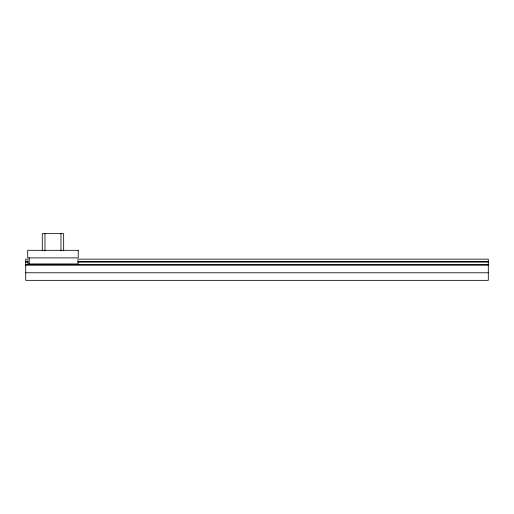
<?xml version="1.0" encoding="UTF-8"?>
<svg xmlns="http://www.w3.org/2000/svg" width="514" height="514" viewBox="0 0 514 514"><rect width="100%" height="100%" fill="white"/><g stroke="black" fill="none" stroke-linecap="round" stroke-linejoin="round"><path stroke-width="0.77" d="M28.109 259.146L25.7 259.146L25.7 280.355L488.294 280.355L488.3 259.146L77.601 259.146M25.7 261.607L28.109 261.607M77.903 261.607L488.3 261.607M25.7 262.114L28.109 262.114M77.903 262.114L488.3 262.114M27.724 263.945L78.218 263.945M25.7 264.575L488.3 264.575M25.7 265.205L488.3 265.205M25.706 272.78L488.294 272.78M78.224 261.292L78.224 262.391M63.652 250.928L63.652 233.645L42.289 233.645L42.289 250.928M60.98 233.645L60.98 250.928M44.962 233.645L44.962 250.928M29.234 257.887L29.234 263.945M27.717 261.292L27.717 262.429M27.782 261.292A2.416 1.709 0 0 1 28.013 260.392M28.032 263.316A2.011 1.426 0 0 1 27.91 262.455M77.858 260.335A2.011 1.426 0 0 1 78.032 261.266M78.025 262.423A2.062 1.458 0 0 1 77.865 263.386M78.218 250.312L27.724 250.312L27.717 257.887L78.218 257.887L78.224 250.312"/></g></svg>
